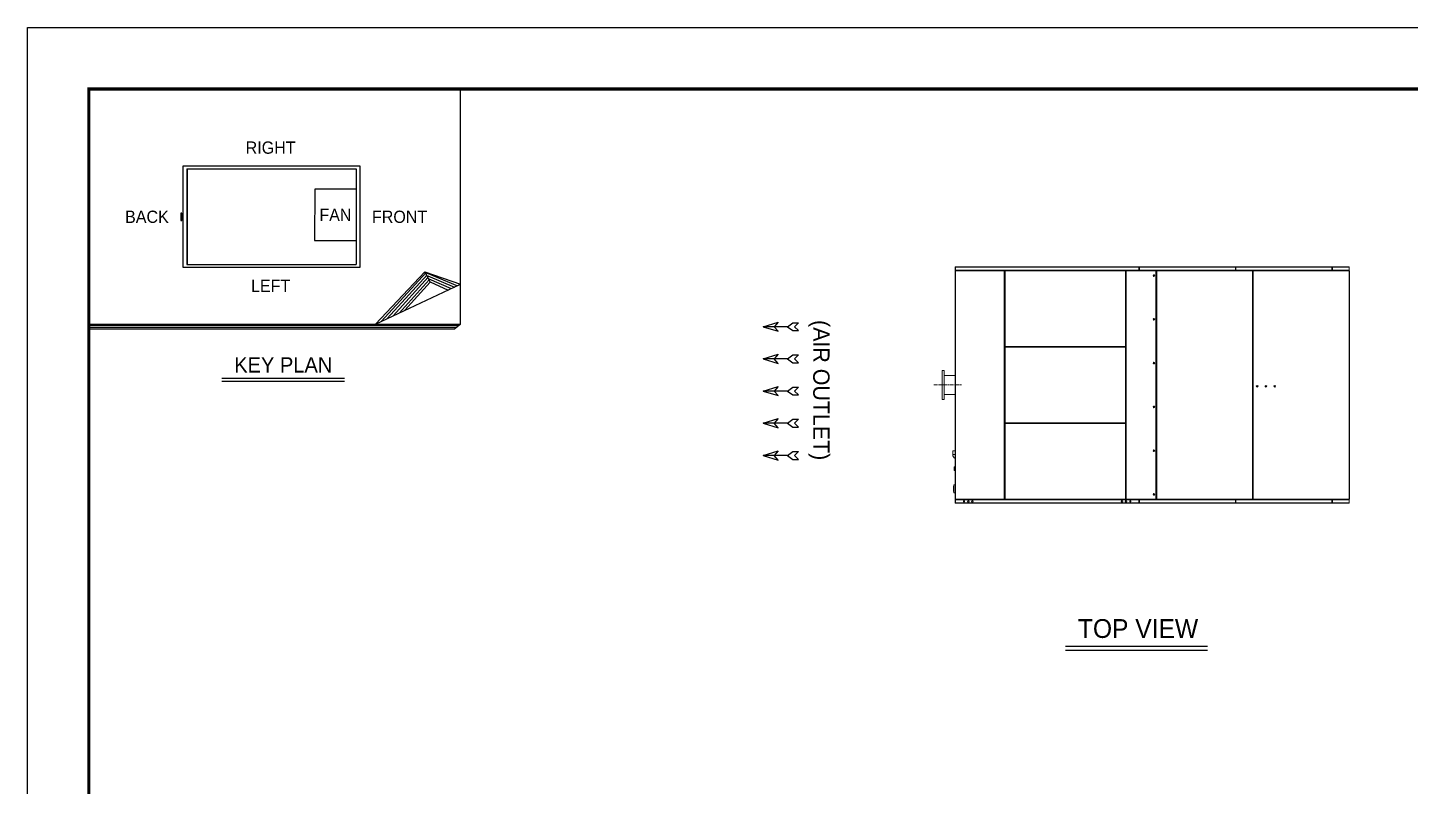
# Model space of a CAD drawing. Header units: millimetres. Extents: x 10706 to 40113, y 7812 to 28607.
# Drawn here: x 10706 to 26496, y 19944 to 28607 of the extents above; entities that cross this region are included whole.
import ezdxf
from ezdxf.enums import TextEntityAlignment as Align

# ---------------------------------------------------------------- set-up
doc = ezdxf.new("R2010")
doc.units = ezdxf.units.MM
doc.linetypes.add('CENTER', pattern=[2, 1.25, -0.25, 0.25, -0.25])
for name, color, linetype in [('center', 1, 'CENTER'), ('냉각탑', 4, 'Continuous'), ('냉각탑_box', 1, 'Continuous'), ('냉각탑_dim', 1, 'Continuous'), ('냉각탑_form', 1, 'Continuous'), ('냉각탑_text', 3, 'Continuous')]:
    doc.layers.add(name, color=color, linetype=linetype)
doc.styles.add('돋움', font='Dotum.ttf')

# ---------------------------------------------------------------- blocks, each defined once
blk = doc.blocks.new('화살표 IN OUT')
at = {"layer": '냉각탑_dim'}
for p, q in [((-323, 43), (-384, 43)), ((-343, 0), (-384, 43)), ((-384, -43), (-343, 0)), ((-266, 0), (-323, 43)), ((-266, 0), (-323, -43)), ((-266, 0), (0, 0)), ((-163, 50), (-122, 0)), ((0, 0), (-163, 50)), ((-163, -50), (-122, 0)), ((0, 0), (-163, -50)), ((-323, -43), (-384, -43))]:
    blk.add_line(p, q, dxfattribs=at)
blk = doc.blocks.new('4')
at = {"color": 7, "lineweight": 20, "ltscale": 0.001111}
for p, q in [((21299, 25874), (21301, 25874)), ((21301, 25830), (21299, 25830)), ((21303, 25831), (21303, 25833)), ((21368, 25833), (21368, 25835)), ((21859, 25831), (21859, 25833)), ((21860, 25830), (21862, 25830)), ((22015, 25833), (22015, 25835)), ((22330, 25835), (22330, 25833)), ((22357, 25835), (22357, 25833)), ((22360, 25835), (22360, 25833)), ((22625, 25833), (22625, 25835)), ((22625, 25833), (22625, 25835)), ((22778, 25835), (22778, 25833)), ((22805, 25835), (22805, 25833)), ((22808, 25835), (22808, 25833)), ((23235, 25833), (23235, 25835)), ((23384, 25833), (23384, 25835)), ((23397, 25874), (23399, 25874)), ((23406, 25835), (23406, 25833)), ((24172, 25835), (24172, 25833)), ((24501, 25877), (24503, 25877)), ((24501, 25872), (24503, 25872)), ((25603, 25877), (25605, 25877)), ((25603, 25872), (25605, 25872)), ((25794, 25835), (25794, 25833)), ((25796, 25835), (25796, 25833)), ((23248, 25510), (23246, 25510)), ((23248, 25410), (23246, 25410)), ((24699, 25410), (24697, 25410)), ((24697, 25380), (24699, 25380)), ((24697, 25233), (24699, 25233)), ((24699, 25203), (24697, 25203)), ((21964, 24964), (21964, 24962)), ((21967, 24964), (21967, 24962)), ((22011, 24964), (22011, 24962)), ((22012, 24964), (22012, 24962)), ((22014, 24964), (22014, 24962)), ((22015, 24962), (22015, 24964)), ((22016, 24962), (22016, 24964)), ((22018, 24962), (22018, 24964)), ((22018, 24964), (22018, 24962)), ((22625, 24962), (22625, 24964)), ((23235, 24962), (23235, 24964)), ((24699, 24986), (24697, 24986)), ((24697, 24956), (24699, 24956)), ((24699, 24730), (24697, 24730)), ((24699, 24528), (24697, 24528)), ((24699, 24525), (24697, 24525)), ((24697, 24498), (24699, 24498)), ((24699, 24321), (24697, 24321)), ((21964, 24092), (21964, 24090)), ((21967, 24092), (21967, 24090)), ((22011, 24092), (22011, 24090)), ((22012, 24092), (22012, 24090)), ((22014, 24092), (22014, 24090)), ((22015, 24090), (22015, 24092)), ((22016, 24090), (22016, 24092)), ((22018, 24090), (22018, 24092)), ((22018, 24092), (22018, 24090)), ((22625, 24090), (22625, 24092)), ((23235, 24090), (23235, 24092)), ((24699, 24098), (24697, 24098)), ((24697, 24068), (24699, 24068)), ((24697, 23851), (24699, 23851)), ((23248, 23706), (23246, 23706)), ((24699, 23821), (24697, 23821)), ((23248, 23606), (23246, 23606)), ((24699, 23675), (24697, 23675)), ((24697, 23645), (24699, 23645)), ((21301, 23225), (21299, 23225)), ((21303, 23223), (21303, 23221)), ((21499, 23219), (21499, 23221)), ((21784, 23219), (21784, 23221)), ((21790, 23221), (21790, 23219)), ((21859, 23223), (21859, 23221)), ((21860, 23225), (21862, 23225)), ((21983, 23221), (21983, 23219)), ((23262, 23221), (23262, 23219)), ((23406, 23221), (23406, 23219)), ((24172, 23219), (24172, 23221)), ((24573, 23219), (24573, 23221)), ((25794, 23219), (25794, 23221)), ((25796, 23221), (25796, 23219)), ((21301, 23181), (21299, 23181)), ((23399, 23181), (23397, 23181)), ((24503, 23177), (24501, 23177)), ((25605, 23177), (25603, 23177))]:
    blk.add_line(p, q, dxfattribs=at)
at = {"color": 7, "lineweight": 20, "ltscale": 0.019444}
for p, q in [((21299, 25839), (21299, 25874)), ((21301, 25839), (21301, 25874)), ((21303, 25874), (21303, 25839)), ((23396, 25874), (23396, 25839)), ((23397, 25874), (23397, 25839)), ((23399, 25874), (23399, 25839)), ((21299, 23181), (21299, 23216)), ((21301, 23181), (21301, 23216)), ((21303, 23181), (21303, 23216)), ((23396, 23181), (23396, 23216)), ((23397, 23216), (23397, 23181)), ((23399, 23216), (23399, 23181))]:
    blk.add_line(p, q, dxfattribs=at)
at = {"color": 7, "lineweight": 20}
for p, q in [((21299, 25830), (21299, 23225)), ((21303, 25877), (23396, 25877)), ((21303, 25874), (23396, 25874)), ((23396, 25839), (21303, 25839)), ((23396, 25835), (21303, 25835)), ((21303, 25830), (21303, 23225)), ((21858, 23225), (21858, 25830)), ((21862, 23225), (21862, 25830)), ((21864, 23221), (21864, 25833)), ((23243, 25833), (21868, 25833)), ((23243, 25830), (21868, 25830)), ((23248, 25830), (23248, 23224)), ((23251, 25830), (23251, 23224)), ((24498, 25877), (23404, 25877)), ((24498, 25874), (23404, 25874)), ((24498, 25838), (23404, 25838)), ((24498, 25835), (23404, 25835)), ((23590, 23224), (23590, 25830)), ((23593, 23224), (23593, 25830)), ((23596, 23224), (23596, 25830)), ((23597, 25830), (23597, 23224)), ((23600, 25833), (24694, 25833)), ((23600, 25830), (23600, 23224)), ((23600, 25830), (24694, 25830)), ((25600, 25877), (24506, 25877)), ((25600, 25874), (24506, 25874)), ((25600, 25838), (24506, 25838)), ((25600, 25835), (24506, 25835)), ((24694, 25830), (24694, 23224)), ((24697, 25830), (24697, 23224)), ((24699, 23224), (24699, 25830)), ((24702, 25833), (25796, 25833)), ((24702, 25830), (25796, 25830)), ((24702, 23224), (24702, 25830)), ((25796, 25830), (25796, 23224)), ((25799, 25830), (25799, 23224)), ((25801, 24736), (25801, 25830)), ((25802, 23436), (25802, 25618)), ((23247, 23706), (23247, 25410)), ((21868, 24968), (23243, 24968)), ((21868, 24964), (23243, 24964)), ((23243, 24962), (21868, 24962)), ((23243, 24959), (21868, 24959)), ((25801, 23224), (25801, 24318)), ((21868, 24096), (23243, 24096)), ((21868, 24092), (23243, 24092)), ((23243, 24090), (21868, 24090)), ((23243, 24087), (21868, 24087)), ((21303, 23219), (23396, 23219)), ((21303, 23216), (23396, 23216)), ((21868, 23225), (23243, 23225)), ((21868, 23221), (23243, 23221)), ((24498, 23219), (23404, 23219)), ((24498, 23216), (23404, 23216)), ((23600, 23224), (24694, 23224)), ((23600, 23221), (24694, 23221)), ((25600, 23219), (24506, 23219)), ((25600, 23216), (24506, 23216)), ((24702, 23224), (25796, 23224)), ((24702, 23221), (25796, 23221)), ((21303, 23181), (23396, 23181)), ((21303, 23177), (23396, 23177)), ((24498, 23180), (23404, 23180)), ((24498, 23177), (23404, 23177)), ((25600, 23180), (24506, 23180)), ((25600, 23177), (24506, 23177))]:
    blk.add_line(p, q, dxfattribs=at)
at = {"color": 7, "lineweight": 20, "ltscale": 5.55556e-05}
for p, q in [((21299, 25830), (21299, 25830)), ((21301, 25830), (21301, 25830)), ((21303, 25833), (21303, 25833)), ((21303, 25831), (21303, 25831)), ((21859, 25833), (21858, 25833)), ((21859, 25831), (21858, 25831)), ((21860, 25830), (21860, 25830)), ((21862, 25830), (21862, 25830)), ((21299, 23225), (21299, 23225)), ((21301, 23225), (21301, 23225)), ((21303, 23223), (21303, 23223)), ((21303, 23221), (21303, 23221)), ((21858, 23223), (21859, 23223)), ((21858, 23221), (21859, 23221)), ((21860, 23225), (21860, 23225)), ((21862, 23225), (21862, 23225))]:
    blk.add_line(p, q, dxfattribs=at)
at = {"color": 7, "lineweight": 20, "ltscale": 0.002}
for p, q in [((21299, 25830), (21303, 25830)), ((21303, 25833), (21303, 25830)), ((21858, 25833), (21858, 25830)), ((21862, 25830), (21858, 25830)), ((21299, 23225), (21303, 23225)), ((21303, 23221), (21303, 23225)), ((21858, 23221), (21858, 23225)), ((21862, 23225), (21858, 23225))]:
    blk.add_line(p, q, dxfattribs=at)
at = {"color": 7, "lineweight": 20, "ltscale": 6.38004e-06}
for p, q in [((21299, 25830), (21299, 25830)), ((21299, 23225), (21299, 23225))]:
    blk.add_line(p, q, dxfattribs=at)
at = {"color": 7, "lineweight": 20, "ltscale": 0.148611}
blk.add_line((21299, 25562), (21299, 25830), dxfattribs=at)
at = {"color": 7, "lineweight": 20, "ltscale": 0.000888889}
for p, q in [((21303, 25830), (21301, 25830)), ((21858, 25830), (21860, 25830)), ((23244, 25830), (23246, 25830)), ((23247, 25832), (23247, 25833)), ((23401, 25877), (23403, 25877)), ((23401, 25838), (23403, 25838)), ((23599, 25833), (23599, 25832)), ((23599, 25833), (23600, 25833)), ((23599, 25832), (23600, 25832)), ((24459, 25834), (24459, 25835)), ((24501, 25877), (24499, 25877)), ((24501, 25838), (24499, 25838)), ((24499, 25834), (24499, 25835)), ((24503, 25877), (24505, 25877)), ((24503, 25838), (24505, 25838)), ((24694, 25833), (24696, 25833)), ((24694, 25832), (24696, 25832)), ((24696, 25833), (24696, 25832)), ((24697, 25832), (24697, 25833)), ((24699, 25833), (24701, 25833)), ((25603, 25877), (25601, 25877)), ((25603, 25838), (25601, 25838)), ((25605, 25877), (25607, 25877)), ((25605, 25838), (25607, 25838)), ((25799, 25877), (25797, 25877)), ((25799, 25838), (25797, 25838)), ((25799, 25833), (25797, 25833)), ((25801, 24736), (25799, 24736)), ((25801, 24727), (25799, 24727)), ((25801, 24533), (25799, 24533)), ((25801, 24521), (25799, 24521)), ((25801, 24327), (25799, 24327)), ((25801, 24318), (25799, 24318)), ((21303, 23225), (21301, 23225)), ((21858, 23225), (21860, 23225)), ((23246, 23224), (23244, 23224)), ((23247, 23221), (23247, 23223)), ((23401, 23216), (23403, 23216)), ((23599, 23221), (23599, 23223)), ((23600, 23223), (23599, 23223)), ((23600, 23221), (23599, 23221)), ((24459, 23221), (24459, 23219)), ((24499, 23221), (24499, 23219)), ((24501, 23216), (24499, 23216)), ((24503, 23216), (24505, 23216)), ((24696, 23223), (24694, 23223)), ((24696, 23221), (24694, 23221)), ((24696, 23221), (24696, 23223)), ((24697, 23223), (24697, 23221)), ((24699, 23221), (24701, 23221)), ((25603, 23216), (25601, 23216)), ((25605, 23216), (25607, 23216)), ((25799, 23221), (25797, 23221)), ((25799, 23216), (25797, 23216)), ((23401, 23177), (23403, 23177)), ((24501, 23177), (24499, 23177)), ((24503, 23177), (24505, 23177)), ((25603, 23177), (25601, 23177)), ((25605, 23177), (25607, 23177)), ((25799, 23177), (25797, 23177))]:
    blk.add_line(p, q, dxfattribs=at)
at = {"color": 7, "lineweight": 20, "ltscale": 0.001944}
for p, q in [((21303, 25874), (21303, 25877)), ((21303, 25839), (21303, 25835)), ((21864, 25833), (21860, 25833)), ((21867, 25833), (21864, 25833)), ((21864, 25830), (21868, 25830)), ((21867, 25830), (21867, 25833)), ((21868, 25833), (21868, 25830)), ((23243, 25833), (23243, 25830)), ((23246, 25830), (23243, 25830)), ((23396, 25874), (23396, 25877)), ((23396, 25839), (23396, 25835)), ((21864, 24968), (21868, 24968)), ((21864, 24959), (21868, 24959)), ((21868, 24964), (21868, 24968)), ((21868, 24962), (21868, 24959)), ((23243, 24964), (23243, 24968)), ((23246, 24968), (23243, 24968)), ((23243, 24962), (23243, 24959)), ((23246, 24959), (23243, 24959)), ((21864, 24096), (21868, 24096)), ((21864, 24087), (21868, 24087)), ((21868, 24092), (21868, 24096)), ((21868, 24090), (21868, 24087)), ((23243, 24092), (23243, 24096)), ((23246, 24096), (23243, 24096)), ((23243, 24090), (23243, 24087)), ((23246, 24087), (23243, 24087)), ((21303, 23216), (21303, 23219)), ((21864, 23225), (21868, 23225)), ((21867, 23221), (21864, 23221)), ((21867, 23221), (21867, 23225)), ((21868, 23221), (21868, 23225)), ((23243, 23221), (23243, 23225)), ((23246, 23225), (23243, 23225)), ((23396, 23216), (23396, 23219)), ((21303, 23177), (21303, 23181)), ((23396, 23177), (23396, 23181))]:
    blk.add_line(p, q, dxfattribs=at)
at = {"color": 7, "lineweight": 20, "ltscale": 0.308778}
for p, q in [((21858, 25833), (21303, 25833)), ((21858, 25830), (21303, 25830)), ((21303, 23225), (21858, 23225)), ((21303, 23221), (21858, 23221))]:
    blk.add_line(p, q, dxfattribs=at)
at = {"color": 7, "lineweight": 20, "ltscale": 6.42309e-06}
blk.add_line((21303, 25833), (21303, 25833), dxfattribs=at)
at = {"color": 7, "lineweight": 20, "ltscale": 0.0008333}
blk.add_line((21303, 25830), (21303, 25831), dxfattribs=at)
at = {"color": 7, "lineweight": 20, "ltscale": 6.29548e-05}
blk.add_line((21303, 25830), (21303, 25830), dxfattribs=at)
at = {"color": 7, "lineweight": 20, "ltscale": 5.55704e-05}
blk.add_line((21858, 25830), (21858, 25830), dxfattribs=at)
at = {"color": 7, "lineweight": 20, "ltscale": 0.000833337}
for p, q in [((21859, 25833), (21860, 25833)), ((21859, 25831), (21860, 25831)), ((21860, 23223), (21859, 23223)), ((21860, 23221), (21859, 23221))]:
    blk.add_line(p, q, dxfattribs=at)
at = {"color": 7, "lineweight": 20, "ltscale": 0.000864169}
blk.add_line((21862, 25830), (21864, 25830), dxfattribs=at)
at = {"color": 7, "lineweight": 20, "ltscale": 0.478889}
for p, q in [((21864, 25830), (21864, 24968)), ((21868, 25830), (21868, 24968)), ((23243, 24968), (23243, 25830)), ((23246, 24968), (23246, 25830)), ((21864, 24087), (21864, 23225)), ((21868, 24087), (21868, 23225)), ((23243, 23225), (23243, 24087)), ((23246, 23225), (23246, 24087))]:
    blk.add_line(p, q, dxfattribs=at)
at = {"color": 7, "lineweight": 20, "ltscale": 0.426667}
for p, q in [((21864, 25830), (21864, 25062)), ((21864, 23993), (21864, 23225))]:
    blk.add_line(p, q, dxfattribs=at)
at = {"color": 7, "lineweight": 20, "ltscale": 0.000277763}
for p, q in [((21867, 25833), (21868, 25833)), ((21867, 23221), (21868, 23221))]:
    blk.add_line(p, q, dxfattribs=at)
at = {"color": 7, "lineweight": 20, "ltscale": 0.000222222}
for p, q in [((23244, 25830), (23244, 25830)), ((23246, 25830), (23246, 25830)), ((23396, 23216), (23396, 23216)), ((21303, 23180), (21302, 23180))]:
    blk.add_line(p, q, dxfattribs=at)
at = {"color": 7, "lineweight": 20, "ltscale": 0.000833333}
for p, q in [((23247, 25830), (23246, 25830)), ((23247, 25830), (23247, 25832)), ((23404, 25877), (23403, 25877)), ((23404, 25877), (23403, 25877)), ((23403, 25838), (23404, 25838)), ((23597, 25830), (23596, 25830)), ((23599, 25830), (23599, 25832)), ((24499, 25877), (24498, 25877)), ((24499, 25877), (24498, 25877)), ((24499, 25838), (24498, 25838)), ((24498, 25838), (24498, 25837)), ((24506, 25877), (24505, 25877)), ((24505, 25838), (24506, 25838)), ((24696, 25830), (24696, 25832)), ((24702, 25833), (24701, 25833)), ((25601, 25877), (25600, 25877)), ((25601, 25838), (25600, 25838)), ((25608, 25877), (25607, 25877)), ((25608, 25877), (25607, 25877)), ((25607, 25838), (25608, 25838)), ((25797, 25877), (25796, 25877)), ((25797, 25877), (25796, 25877)), ((25797, 25838), (25796, 25838)), ((25796, 25838), (25796, 25837)), ((25796, 25833), (25797, 25833)), ((21303, 23225), (21303, 23223)), ((21862, 23225), (21864, 23225)), ((23247, 23224), (23246, 23224)), ((23247, 23224), (23247, 23223)), ((23403, 23216), (23404, 23216)), ((23403, 23216), (23404, 23216)), ((23597, 23224), (23596, 23224)), ((23599, 23224), (23599, 23223)), ((24498, 23216), (24498, 23218)), ((24499, 23216), (24498, 23216)), ((24499, 23216), (24498, 23216)), ((24505, 23216), (24506, 23216)), ((24696, 23224), (24696, 23223)), ((24702, 23221), (24701, 23221)), ((25601, 23216), (25600, 23216)), ((25607, 23216), (25608, 23216)), ((25607, 23216), (25608, 23216)), ((25796, 23221), (25797, 23221)), ((25796, 23216), (25796, 23218)), ((25797, 23216), (25796, 23216)), ((23404, 23177), (23403, 23177)), ((24499, 23177), (24498, 23177)), ((24506, 23177), (24505, 23177)), ((25601, 23177), (25600, 23177)), ((25608, 23177), (25607, 23177)), ((25797, 23177), (25796, 23177))]:
    blk.add_line(p, q, dxfattribs=at)
at = {"color": 7, "lineweight": 20, "ltscale": 0.002167}
for p, q in [((23247, 25833), (23251, 25833)), ((23247, 25832), (23251, 25832)), ((23251, 25830), (23247, 25830)), ((23247, 23223), (23251, 23223)), ((23247, 23221), (23251, 23221))]:
    blk.add_line(p, q, dxfattribs=at)
at = {"color": 7, "lineweight": 20, "ltscale": 0.177546}
blk.add_line((23247, 25510), (23247, 25830), dxfattribs=at)
at = {"color": 7, "lineweight": 20, "ltscale": 0.001722}
for p, q in [((23248, 25830), (23251, 25830)), ((23251, 25833), (23251, 25830)), ((23404, 25877), (23404, 25874)), ((23404, 25877), (23404, 25874)), ((23404, 25835), (23404, 25838)), ((23590, 25833), (23590, 25830)), ((23593, 25830), (23590, 25830)), ((23597, 25830), (23600, 25830)), ((23600, 25833), (23600, 25830)), ((24498, 25877), (24498, 25874)), ((24498, 25835), (24498, 25838)), ((24506, 25877), (24506, 25874)), ((24506, 25877), (24506, 25874)), ((24506, 25835), (24506, 25838)), ((24694, 25833), (24694, 25830)), ((24694, 25830), (24697, 25830)), ((24699, 25830), (24699, 25833)), ((24699, 25830), (24702, 25830)), ((24701, 25830), (24701, 25833)), ((24702, 25833), (24702, 25830)), ((25600, 25877), (25600, 25874)), ((25600, 25835), (25600, 25838)), ((25608, 25877), (25608, 25874)), ((25608, 25877), (25608, 25874)), ((25608, 25835), (25608, 25838)), ((25796, 25877), (25796, 25874)), ((25796, 25835), (25796, 25838)), ((25796, 25833), (25796, 25830)), ((25796, 25833), (25796, 25830)), ((25799, 25830), (25796, 25830)), ((25797, 25833), (25797, 25830)), ((25799, 25833), (25799, 25830)), ((23248, 23224), (23251, 23224)), ((23251, 23221), (23251, 23224)), ((23404, 23219), (23404, 23216)), ((23590, 23221), (23590, 23224)), ((23593, 23224), (23590, 23224)), ((23597, 23224), (23600, 23224)), ((23600, 23221), (23600, 23224)), ((24498, 23219), (24498, 23216)), ((24506, 23219), (24506, 23216)), ((24694, 23221), (24694, 23224)), ((24694, 23224), (24697, 23224)), ((24699, 23224), (24702, 23224)), ((24699, 23221), (24699, 23224)), ((24701, 23221), (24701, 23224)), ((24702, 23224), (24702, 23221)), ((25600, 23219), (25600, 23216)), ((25608, 23219), (25608, 23216)), ((25796, 23224), (25796, 23221)), ((25799, 23224), (25796, 23224)), ((25796, 23224), (25796, 23221)), ((25796, 23219), (25796, 23216)), ((25797, 23224), (25797, 23221)), ((25799, 23224), (25799, 23221)), ((23404, 23177), (23404, 23180)), ((23404, 23177), (23404, 23180)), ((24498, 23177), (24498, 23180)), ((24506, 23177), (24506, 23180)), ((24506, 23177), (24506, 23180)), ((25600, 23177), (25600, 23180)), ((25608, 23177), (25608, 23180)), ((25608, 23177), (25608, 23180)), ((25796, 23177), (25796, 23180))]:
    blk.add_line(p, q, dxfattribs=at)
at = {"color": 7, "lineweight": 20, "ltscale": 0.188222}
for p, q in [((23590, 25833), (23251, 25833)), ((23590, 25830), (23251, 25830)), ((23251, 23224), (23590, 23224)), ((23251, 23221), (23590, 23221))]:
    blk.add_line(p, q, dxfattribs=at)
at = {"color": 7, "lineweight": 20, "ltscale": 0.021611}
for p, q in [((23401, 25877), (23401, 25838)), ((23403, 25877), (23403, 25838)), ((24499, 25877), (24499, 25838)), ((24501, 25877), (24501, 25838)), ((24503, 25877), (24503, 25838)), ((24505, 25877), (24505, 25838)), ((25601, 25877), (25601, 25838)), ((25603, 25877), (25603, 25838)), ((25605, 25877), (25605, 25838)), ((25607, 25877), (25607, 25838)), ((25797, 25877), (25797, 25838)), ((25799, 25877), (25799, 25838)), ((23401, 23177), (23401, 23216)), ((23403, 23177), (23403, 23216)), ((24499, 23177), (24499, 23216)), ((24499, 23177), (24499, 23216)), ((24501, 23177), (24501, 23216)), ((24503, 23177), (24503, 23216)), ((24505, 23177), (24505, 23216)), ((25601, 23177), (25601, 23216)), ((25603, 23177), (25603, 23216)), ((25605, 23177), (25605, 23216)), ((25607, 23177), (25607, 23216)), ((25797, 23177), (25797, 23216)), ((25797, 23177), (25797, 23216)), ((25799, 23177), (25799, 23216))]:
    blk.add_line(p, q, dxfattribs=at)
at = {"color": 7, "lineweight": 20, "ltscale": 0.002803}
blk.add_line((23401, 25833), (23401, 25838), dxfattribs=at)
at = {"color": 7, "lineweight": 20, "ltscale": 0.005324}
blk.add_line((23414, 25877), (23404, 25877), dxfattribs=at)
at = {"color": 7, "lineweight": 20, "ltscale": 0.009389}
for p, q in [((23421, 25877), (23404, 25877)), ((24498, 25877), (24481, 25877)), ((25625, 25877), (25608, 25877)), ((25796, 25877), (25779, 25877))]:
    blk.add_line(p, q, dxfattribs=at)
at = {"color": 7, "lineweight": 20, "ltscale": 0.00111}
for p, q in [((23404, 25833), (23404, 25835)), ((21759, 23219), (21759, 23221)), ((25605, 23182), (25603, 23182))]:
    blk.add_line(p, q, dxfattribs=at)
at = {"color": 7, "lineweight": 20, "ltscale": 0.003787}
blk.add_line((23414, 25877), (23421, 25877), dxfattribs=at)
at = {"color": 7, "lineweight": 20, "ltscale": 0.00027774}
blk.add_line((23421, 25877), (23421, 25877), dxfattribs=at)
at = {"color": 7, "lineweight": 20, "ltscale": 0.155556}
for p, q in [((23421, 25877), (23701, 25877)), ((24201, 25877), (24481, 25877))]:
    blk.add_line(p, q, dxfattribs=at)
at = {"color": 7, "lineweight": 20, "ltscale": 1.52736e-05}
blk.add_line((23544, 25833), (23544, 25833), dxfattribs=at)
at = {"color": 7, "lineweight": 20, "ltscale": 0.004777}
for p, q in [((23590, 25832), (23599, 25832)), ((23599, 23223), (23590, 23223))]:
    blk.add_line(p, q, dxfattribs=at)
at = {"color": 7, "lineweight": 20, "ltscale": 0.001389}
for p, q in [((23593, 25830), (23596, 25830)), ((23593, 23224), (23596, 23224))]:
    blk.add_line(p, q, dxfattribs=at)
at = {"color": 7, "lineweight": 20, "ltscale": 0.000888874}
blk.add_line((23599, 25830), (23600, 25830), dxfattribs=at)
at = {"color": 7, "lineweight": 20, "ltscale": 0.027778}
for p, q in [((23701, 25877), (23751, 25877)), ((24151, 25877), (24201, 25877)), ((24803, 25877), (24853, 25877)), ((24803, 25877), (24853, 25877)), ((25253, 25877), (25303, 25877)), ((25253, 25877), (25303, 25877)), ((25677, 25877), (25727, 25877))]:
    blk.add_line(p, q, dxfattribs=at)
at = {"color": 7, "lineweight": 20, "ltscale": 0.222222}
blk.add_line((23751, 25877), (24151, 25877), dxfattribs=at)
at = {"color": 7, "lineweight": 20, "ltscale": 0.000222223}
for p, q in [((24459, 25833), (24459, 25834)), ((24499, 25833), (24499, 25834))]:
    blk.add_line(p, q, dxfattribs=at)
at = {"color": 7, "lineweight": 20, "ltscale": 0.022222}
for p, q in [((24459, 25834), (24499, 25834)), ((21864, 24692), (21864, 24732)), ((21864, 24322), (21864, 24362)), ((24499, 23221), (24459, 23221)), ((24499, 23219), (24459, 23219))]:
    blk.add_line(p, q, dxfattribs=at)
at = {"color": 7, "lineweight": 20, "ltscale": 0.002588}
for p, q in [((24481, 25877), (24486, 25877)), ((25583, 25877), (25588, 25877)), ((25779, 25877), (25784, 25877))]:
    blk.add_line(p, q, dxfattribs=at)
at = {"color": 7, "lineweight": 20, "ltscale": 0.007103}
for p, q in [((24485, 25877), (24498, 25877)), ((24519, 25877), (24506, 25877)), ((25587, 25877), (25600, 25877)), ((25621, 25877), (25608, 25877)), ((25783, 25877), (25796, 25877))]:
    blk.add_line(p, q, dxfattribs=at)
at = {"color": 7, "lineweight": 20, "ltscale": 0.00080973}
blk.add_line((24498, 25835), (24499, 25835), dxfattribs=at)
at = {"color": 7, "lineweight": 20, "ltscale": 0.002286}
for p, q in [((24519, 25877), (24523, 25877)), ((25621, 25877), (25625, 25877))]:
    blk.add_line(p, q, dxfattribs=at)
at = {"color": 7, "lineweight": 20, "ltscale": 0.000888904}
blk.add_line((24694, 25830), (24696, 25830), dxfattribs=at)
at = {"color": 7, "lineweight": 20, "ltscale": 0.000619403}
for p, q in [((24697, 25833), (24696, 25833)), ((24696, 23221), (24697, 23221))]:
    blk.add_line(p, q, dxfattribs=at)
at = {"color": 7, "lineweight": 20, "ltscale": 0.001635}
blk.add_line((24696, 25833), (24698, 25833), dxfattribs=at)
at = {"color": 7, "lineweight": 20, "ltscale": 0.000846324}
blk.add_line((24696, 25830), (24697, 25830), dxfattribs=at)
at = {"color": 7, "lineweight": 20, "ltscale": 0.001325}
blk.add_line((24699, 25833), (24697, 25833), dxfattribs=at)
at = {"color": 7, "lineweight": 20, "ltscale": 0.000519359}
for p, q in [((24698, 25832), (24697, 25832)), ((24698, 23223), (24697, 23223))]:
    blk.add_line(p, q, dxfattribs=at)
at = {"color": 7, "lineweight": 20, "ltscale": 0.000876532}
for p, q in [((24699, 25830), (24697, 25830)), ((24697, 24736), (24699, 24736)), ((24697, 24327), (24699, 24327)), ((24699, 24318), (24697, 24318)), ((24697, 23224), (24699, 23224))]:
    blk.add_line(p, q, dxfattribs=at)
at = {"color": 7, "lineweight": 20, "ltscale": 0.00023458}
for p, q in [((24697, 25830), (24697, 25830)), ((24697, 24736), (24697, 24736)), ((24697, 24327), (24697, 24327)), ((24697, 24318), (24697, 24318)), ((24697, 24318), (24697, 24318)), ((24697, 23224), (24697, 23224))]:
    blk.add_line(p, q, dxfattribs=at)
at = {"color": 7, "lineweight": 20, "ltscale": 0.000309015}
for p, q in [((24699, 25833), (24698, 25833)), ((24698, 24733), (24699, 24733)), ((24698, 24324), (24699, 24324)), ((24699, 24321), (24698, 24321)), ((24698, 23221), (24699, 23221))]:
    blk.add_line(p, q, dxfattribs=at)
at = {"color": 7, "lineweight": 20, "ltscale": 0.104333}
for p, q in [((25796, 25877), (25608, 25877)), ((25796, 25874), (25608, 25874)), ((25796, 25838), (25608, 25838)), ((25796, 25835), (25608, 25835)), ((25796, 23219), (25608, 23219)), ((25796, 23216), (25608, 23216)), ((25796, 23180), (25608, 23180)), ((25796, 23177), (25608, 23177))]:
    blk.add_line(p, q, dxfattribs=at)
at = {"color": 7, "lineweight": 20, "ltscale": 0.028889}
for p, q in [((25625, 25877), (25677, 25877)), ((25727, 25877), (25779, 25877))]:
    blk.add_line(p, q, dxfattribs=at)
at = {"color": 7, "lineweight": 20, "ltscale": 0.002833}
blk.add_line((25799, 25838), (25799, 25833), dxfattribs=at)
at = {"color": 7, "lineweight": 20, "ltscale": 0.000889056}
for p, q in [((25801, 25830), (25799, 25830)), ((25801, 23224), (25799, 23224))]:
    blk.add_line(p, q, dxfattribs=at)
at = {"color": 7, "lineweight": 20, "ltscale": 0.000944445}
for p, q in [((25802, 25618), (25801, 25618)), ((25802, 23436), (25801, 23436))]:
    blk.add_line(p, q, dxfattribs=at)
at = {"color": 7, "lineweight": 20, "ltscale": 0.001029}
for p, q in [((21297, 25562), (21299, 25562)), ((21299, 25142), (21297, 25142)), ((21297, 23907), (21299, 23907)), ((21299, 23487), (21297, 23487))]:
    blk.add_line(p, q, dxfattribs=at)
at = {"color": 7, "lineweight": 20, "ltscale": 0.220833}
for p, q in [((21297, 25562), (21297, 25165)), ((21297, 23907), (21297, 23510))]:
    blk.add_line(p, q, dxfattribs=at)
at = {"color": 7, "lineweight": 20, "ltscale": 0.001247}
for p, q in [((21297, 25165), (21299, 25163)), ((21297, 25150), (21299, 25151)), ((21297, 23510), (21299, 23508)), ((21297, 23495), (21299, 23496))]:
    blk.add_line(p, q, dxfattribs=at)
at = {"color": 7, "lineweight": 20, "ltscale": 0.004167}
for p, q in [((21297, 25150), (21297, 25142)), ((21297, 23495), (21297, 23487))]:
    blk.add_line(p, q, dxfattribs=at)
at = {"color": 7, "lineweight": 20, "ltscale": 0.006935}
for p, q in [((21299, 25151), (21299, 25163)), ((21299, 23496), (21299, 23508))]:
    blk.add_line(p, q, dxfattribs=at)
at = {"color": 7, "lineweight": 20, "ltscale": 0.295779}
blk.add_line((21299, 24610), (21299, 25142), dxfattribs=at)
at = {"color": 7, "lineweight": 20, "ltscale": 0.000833334}
for p, q in [((21862, 25062), (21864, 25062)), ((21862, 24732), (21864, 24732)), ((21862, 24692), (21864, 24692)), ((21862, 24362), (21864, 24362)), ((21862, 24322), (21864, 24322)), ((21862, 23993), (21864, 23993))]:
    blk.add_line(p, q, dxfattribs=at)
at = {"color": 7, "lineweight": 20, "ltscale": 0.173056}
for p, q in [((21864, 24741), (21864, 25053)), ((21864, 24002), (21864, 24313))]:
    blk.add_line(p, q, dxfattribs=at)
at = {"color": 7, "lineweight": 20, "ltscale": 0.479444}
for p, q in [((21864, 24959), (21864, 24096)), ((21868, 24959), (21868, 24096)), ((23243, 24096), (23243, 24959)), ((23246, 24096), (23246, 24959))]:
    blk.add_line(p, q, dxfattribs=at)
at = {"color": 7, "lineweight": 20, "ltscale": 0.005}
for p, q in [((21867, 24959), (21867, 24968)), ((23244, 24959), (23244, 24968)), ((23246, 24959), (23246, 24968)), ((21867, 24087), (21867, 24096)), ((23244, 24087), (23244, 24096)), ((23246, 24087), (23246, 24096))]:
    blk.add_line(p, q, dxfattribs=at)
at = {"color": 7, "lineweight": 20, "ltscale": 0.012222}
for p, q in [((21171, 24692), (21149, 24692)), ((21171, 24362), (21149, 24362))]:
    blk.add_line(p, q, dxfattribs=at)
at = {"color": 7, "lineweight": 20, "ltscale": 0.171052}
blk.add_line((21149, 24692), (21149, 24384), dxfattribs=at)
at = {"lineweight": 5}
blk.add_line((21171, 24692), (21171, 24362), dxfattribs=at)
at = {"color": 7, "lineweight": 20, "ltscale": 0.098888}
for p, q in [((21299, 24635), (21171, 24635)), ((21299, 24419), (21171, 24419))]:
    blk.add_line(p, q, dxfattribs=at)
at = {"color": 7, "lineweight": 20, "ltscale": 0.183333}
blk.add_line((21864, 24362), (21864, 24692), dxfattribs=at)
at = {"color": 7, "lineweight": 20, "ltscale": 0.000305442}
for p, q in [((24698, 24735), (24697, 24735)), ((24698, 24326), (24697, 24326)), ((24698, 24320), (24697, 24320))]:
    blk.add_line(p, q, dxfattribs=at)
at = {"color": 7, "lineweight": 20, "ltscale": 0.000801973}
for p, q in [((24698, 24733), (24697, 24733)), ((24698, 24324), (24697, 24324))]:
    blk.add_line(p, q, dxfattribs=at)
at = {"color": 7, "lineweight": 20, "ltscale": 0.000802106}
blk.add_line((24697, 24730), (24698, 24730), dxfattribs=at)
at = {"color": 7, "lineweight": 20, "ltscale": 0.00030545}
for p, q in [((24698, 24729), (24697, 24729)), ((24698, 24532), (24697, 24532))]:
    blk.add_line(p, q, dxfattribs=at)
at = {"color": 7, "lineweight": 20, "ltscale": 0.000876523}
for p, q in [((24699, 24727), (24697, 24727)), ((24697, 24533), (24699, 24533))]:
    blk.add_line(p, q, dxfattribs=at)
at = {"color": 7, "lineweight": 20, "ltscale": 0.000234588}
for p, q in [((24697, 24727), (24697, 24727)), ((24697, 24727), (24697, 24727)), ((24697, 24533), (24697, 24533))]:
    blk.add_line(p, q, dxfattribs=at)
at = {"color": 7, "lineweight": 20, "ltscale": 0.000309005}
for p, q in [((24699, 24730), (24698, 24730)), ((24698, 24530), (24699, 24530))]:
    blk.add_line(p, q, dxfattribs=at)
at = {"color": 7, "lineweight": 20, "ltscale": 0.107667}
for p, q in [((25801, 24533), (25801, 24727)), ((25801, 24327), (25801, 24521))]:
    blk.add_line(p, q, dxfattribs=at)
at = {"color": 7, "lineweight": 20, "ltscale": 0.091667}
blk.add_line((21149, 24527), (21149, 24362), dxfattribs=at)
at = {"color": 7, "lineweight": 20, "ltscale": 0.000801982}
blk.add_line((24698, 24530), (24697, 24530), dxfattribs=at)
at = {"color": 7, "lineweight": 20, "ltscale": 0.012281}
blk.add_line((21149, 24384), (21149, 24362), dxfattribs=at)
at = {"color": 7, "lineweight": 20, "ltscale": 0.298555}
blk.add_line((21299, 23907), (21299, 24445), dxfattribs=at)
at = {"color": 7, "lineweight": 20, "ltscale": 0.000802097}
blk.add_line((24697, 24321), (24698, 24321), dxfattribs=at)
at = {"color": 7, "lineweight": 20, "ltscale": 0.011861}
for p, q in [((21293, 23775), (21272, 23775)), ((21293, 23732), (21272, 23732))]:
    blk.add_line(p, q, dxfattribs=at)
at = {"color": 7, "lineweight": 20, "ltscale": 0.023889}
blk.add_line((21272, 23732), (21272, 23775), dxfattribs=at)
at = {"color": 7, "lineweight": 20, "ltscale": 0.002303}
for p, q in [((21297, 23775), (21293, 23775)), ((21297, 23732), (21293, 23732))]:
    blk.add_line(p, q, dxfattribs=at)
at = {"color": 7, "lineweight": 20, "ltscale": 0.005192}
for p, q in [((21288, 23592), (21297, 23592)), ((21288, 23550), (21297, 23550))]:
    blk.add_line(p, q, dxfattribs=at)
at = {"color": 7, "lineweight": 20, "ltscale": 0.023722}
blk.add_line((21288, 23550), (21288, 23592), dxfattribs=at)
at = {"color": 7, "lineweight": 20, "ltscale": 0.211889}
blk.add_line((23247, 23224), (23247, 23606), dxfattribs=at)
at = {"color": 7, "lineweight": 20, "ltscale": 0.001778}
for p, q in [((21283, 23371), (21280, 23371)), ((21283, 23311), (21280, 23311))]:
    blk.add_line(p, q, dxfattribs=at)
at = {"color": 7, "lineweight": 20, "ltscale": 0.033611}
blk.add_line((21280, 23311), (21280, 23371), dxfattribs=at)
at = {"color": 7, "lineweight": 20, "ltscale": 0.008881}
for p, q in [((21299, 23386), (21283, 23386)), ((21299, 23297), (21283, 23297))]:
    blk.add_line(p, q, dxfattribs=at)
at = {"color": 7, "lineweight": 20, "ltscale": 0.0495}
blk.add_line((21283, 23386), (21283, 23297), dxfattribs=at)
at = {"color": 7, "lineweight": 20, "ltscale": 0.145833}
blk.add_line((21299, 23225), (21299, 23487), dxfattribs=at)
at = {"color": 7, "lineweight": 20, "ltscale": 0.000203026}
blk.add_line((21299, 23216), (21299, 23216), dxfattribs=at)
at = {"color": 7, "lineweight": 20, "ltscale": 0.000222127}
blk.add_line((21302, 23219), (21303, 23219), dxfattribs=at)
blk.add_line((21302, 23219), (21303, 23219), dxfattribs=at)
at = {"color": 7, "lineweight": 20, "ltscale": 1.29947e-05}
blk.add_line((21302, 23219), (21302, 23219), dxfattribs=at)
at = {"color": 7, "lineweight": 20, "ltscale": 0.000580935}
for p, q in [((21302, 23216), (21302, 23217)), ((23396, 23217), (23396, 23216)), ((23396, 23216), (23396, 23217))]:
    blk.add_line(p, q, dxfattribs=at)
at = {"color": 7, "lineweight": 20, "ltscale": 0.019889}
for p, q in [((21302, 23216), (21302, 23180)), ((23396, 23216), (23396, 23180)), ((23396, 23180), (23396, 23216))]:
    blk.add_line(p, q, dxfattribs=at)
at = {"color": 7, "lineweight": 20, "ltscale": 0.000222221}
blk.add_line((21302, 23216), (21303, 23216), dxfattribs=at)
at = {"color": 7, "lineweight": 20, "ltscale": 6.4231e-06}
blk.add_line((21303, 23223), (21303, 23223), dxfattribs=at)
at = {"color": 7, "lineweight": 20, "ltscale": 5.55408e-05}
blk.add_line((21858, 23225), (21858, 23225), dxfattribs=at)
at = {"color": 7, "lineweight": 20, "ltscale": 0.001923}
blk.add_line((21864, 23221), (21860, 23221), dxfattribs=at)
at = {"color": 7, "lineweight": 20, "ltscale": 0.002611}
blk.add_line((23247, 23221), (23243, 23221), dxfattribs=at)
blk.add_line((23247, 23221), (23243, 23221), dxfattribs=at)
at = {"color": 7, "lineweight": 20, "ltscale": 0.000222164}
blk.add_line((23244, 23224), (23244, 23225), dxfattribs=at)
at = {"color": 7, "lineweight": 20, "ltscale": 0.000222165}
blk.add_line((23246, 23224), (23246, 23225), dxfattribs=at)
at = {"color": 7, "lineweight": 20, "ltscale": 0.000444359}
blk.add_line((23248, 23224), (23247, 23224), dxfattribs=at)
at = {"color": 7, "lineweight": 20, "ltscale": 0.000222226}
for p, q in [((23396, 23219), (23396, 23219)), ((23399, 23216), (23399, 23216))]:
    blk.add_line(p, q, dxfattribs=at)
at = {"color": 7, "lineweight": 20, "ltscale": 1.29913e-05}
blk.add_line((23396, 23219), (23396, 23219), dxfattribs=at)
at = {"color": 7, "lineweight": 20, "ltscale": 0.002801}
blk.add_line((23401, 23216), (23401, 23221), dxfattribs=at)
at = {"color": 7, "lineweight": 20, "ltscale": 0.001112}
for p, q in [((23404, 23219), (23404, 23221)), ((24503, 23182), (24501, 23182))]:
    blk.add_line(p, q, dxfattribs=at)
at = {"color": 7, "lineweight": 20, "ltscale": 0.349446}
blk.add_line((24152, 23219), (23523, 23219), dxfattribs=at)
at = {"color": 7, "lineweight": 20, "ltscale": 0.011044}
blk.add_line((24172, 23219), (24152, 23219), dxfattribs=at)
at = {"color": 7, "lineweight": 20, "ltscale": 0.000222224}
for p, q in [((24459, 23221), (24459, 23221)), ((24499, 23221), (24499, 23221))]:
    blk.add_line(p, q, dxfattribs=at)
at = {"color": 7, "lineweight": 20, "ltscale": 0.003722}
blk.add_line((24506, 23219), (24499, 23219), dxfattribs=at)
at = {"color": 7, "lineweight": 20, "ltscale": 0.001016}
blk.add_line((24698, 23221), (24697, 23221), dxfattribs=at)
at = {"color": 7, "lineweight": 20, "ltscale": 0.002832}
blk.add_line((25799, 23221), (25799, 23216), dxfattribs=at)
at = {"color": 7, "lineweight": 20, "ltscale": 0.000203598}
blk.add_line((21299, 23180), (21299, 23181), dxfattribs=at)
at = {"color": 7, "lineweight": 20, "ltscale": 0.00020375}
blk.add_line((21302, 23177), (21302, 23177), dxfattribs=at)
at = {"color": 7, "lineweight": 20, "ltscale": 0.000222318}
blk.add_line((23396, 23180), (23396, 23180), dxfattribs=at)
at = {"color": 7, "lineweight": 20, "ltscale": 0.000203927}
blk.add_line((23396, 23177), (23396, 23177), dxfattribs=at)
at = {"color": 7, "lineweight": 20, "ltscale": 0.000222128}
blk.add_line((23399, 23180), (23399, 23181), dxfattribs=at)
at = {"color": 7, "lineweight": 20}
for centre, radius in [((23568, 25777), 9.5), ((23568, 25777), 7.9), ((23568, 25777), 4.5), ((23568, 25277), 9.5), ((23568, 25277), 7.9), ((23568, 25277), 4.5), ((23568, 24777), 9.5), ((23568, 24777), 7.9), ((23568, 24777), 4.5), ((24747, 24512), 9.67), ((24747, 24512), 6.76), ((24747, 24512), 4.34), ((24747, 24512), 3), ((24847, 24512), 9.67), ((24847, 24512), 6.76), ((24847, 24512), 4.34), ((24847, 24512), 3), ((24947, 24512), 9.67), ((24947, 24512), 6.76), ((24947, 24512), 4.34), ((24947, 24512), 3), ((23568, 24277), 9.5), ((23568, 24277), 7.9), ((23568, 24277), 4.5), ((23568, 23777), 9.5), ((23568, 23777), 7.9), ((23568, 23777), 4.5), ((23568, 23277), 9.5), ((23568, 23277), 7.9), ((23568, 23277), 4.5), ((21399, 23198), 6.5), ((21449, 23198), 9), ((21495, 23198), 9), ((23203, 23198), 9), ((23249, 23198), 9), ((23299, 23198), 6.5)]:
    blk.add_circle(centre, radius, dxfattribs=at)
for centre, radius, start, end in [((21303, 25874), 3.5, 90, 180), ((21303, 25839), 3.5, 180, 270), ((21303, 25830), 3.5, 90, 180), ((21303, 25874), 1.5, 90, 180), ((21303, 25839), 1.5, 180, 270), ((21303, 25830), 1.5, 90, 180), ((21338, 25830), 3.5, 89.7839, 90), ((21347, 25830), 3.5, 90, 90.8118), ((21371, 25830), 3.5, 89.3614, 90), ((21860, 25830), 3.5, 0, 90), ((21860, 25830), 1.5, 0, 90), ((21867, 25830), 3.5, 90, 90.1885), ((23361, 25830), 3.5, 90, 90.8741), ((23396, 25874), 3.5, 0, 90), ((23396, 25874), 1.5, 0, 90), ((23396, 25839), 1.5, 270, 0), ((23396, 25839), 3.5, 270, 0), ((23396, 25830), 3.5, 89.1038, 90), ((23404, 25838), 3.1, 180, 270), ((23404, 25838), 1.5, 180, 270), ((23404, 25830), 3.1, 90, 90.8841), ((23440, 25830), 3.1, 89.7174, 90), ((24498, 25838), 1.5, 270, 0), ((24498, 25838), 3.1, 270, 0), ((24506, 25838), 3.1, 180, 270), ((24506, 25838), 1.5, 180, 270), ((24509, 25838), 3.1, 180, 194.5922), ((25316, 25830), 3.1, 89.2317, 90), ((25540, 25830), 3.1, 89.0258, 90), ((25600, 25838), 1.5, 270, 0), ((25600, 25838), 3.1, 270, 0), ((25597, 25838), 3.1, 345.3459, 0), ((25608, 25838), 3.1, 180, 270), ((25608, 25838), 1.5, 180, 270), ((25796, 25838), 1.5, 270, 0), ((25796, 25838), 3.1, 270, 0), ((25796, 25830), 3.1, 89.0094, 90), ((25796, 25830), 3.1, 0, 1.0252), ((25799, 25618), 3.5, 0, 59.055), ((21860, 25062), 3.5, 304.8493, 0), ((21860, 25053), 3.5, 0, 55.1506), ((21860, 24741), 3.5, 304.8494, 0), ((21860, 24732), 3.5, 0, 55.1507), ((21860, 24322), 3.5, 304.8493, 0), ((21860, 24313), 3.5, 0, 55.1506), ((21860, 24002), 3.5, 304.8494, 0), ((21860, 23993), 3.5, 0, 55.1507), ((21325, 23732), 53.4, 180, 238.5264), ((25799, 23436), 3.5, 300.945, 0), ((21303, 23225), 3.5, 180, 270), ((21303, 23216), 3.5, 90, 180), ((21302, 23216), 3.1, 90, 180), ((21303, 23225), 1.5, 180, 270), ((21303, 23216), 1.5, 90, 180), ((21860, 23225), 3.5, 270, 0), ((21860, 23225), 1.5, 270, 0), ((22346, 23216), 3.1, 89.401, 90), ((22354, 23216), 3.1, 90, 90.599), ((23396, 23216), 3.5, 0, 90), ((23396, 23216), 3.1, 0, 90), ((23396, 23216), 1.5, 0, 90), ((23404, 23216), 3.1, 90, 180), ((23404, 23216), 1.5, 90, 180), ((24498, 23216), 3.1, 0, 90), ((24498, 23216), 1.5, 0, 90), ((24506, 23216), 3.1, 90, 180), ((24506, 23216), 1.5, 90, 180), ((24509, 23216), 3.1, 165.4078, 180), ((24509, 23216), 3.1, 90, 90.6607), ((25597, 23216), 3.1, 89.3393, 90), ((25600, 23216), 3.1, 0, 90), ((25600, 23216), 1.5, 0, 90), ((25597, 23216), 3.1, 0, 14.6541), ((25608, 23216), 3.1, 90, 180), ((25608, 23216), 1.5, 90, 180), ((25796, 23216), 3.1, 0, 90), ((25796, 23216), 1.5, 0, 90), ((25796, 23224), 3.1, 358.9748, 0), ((21303, 23181), 3.5, 180, 270), ((21302, 23180), 3.1, 180, 270), ((21303, 23181), 1.5, 180, 270), ((23396, 23181), 1.5, 270, 0), ((23396, 23181), 3.5, 270, 0), ((23396, 23180), 3.1, 270, 360)]:
    blk.add_arc(centre, radius, start, end, dxfattribs=at)
for centre, major_axis, ratio, start_param, end_param in [((23405, 25830), (0, 3.1), 0.7178, 0, 0.015122), ((23523, 25832), (0, -3.5), 0.544639, 3.161065, 4.268498), ((24152, 25832), (0, -3.5), 0.544639, 3.156703, 4.269478), ((24152, 25832), (0, -1.5), 0.544639, 3.141593, 3.165474), ((24223, 25830), (0, 3.1), 0.477391, 0, 0.013405), ((24230, 25830), (0, -3.1), 0.656756, 3.141593, 3.154143), ((24667, 25830), (0, -3.1), 0.656756, 3.141593, 3.151463), ((24668, 25830), (0, -3.1), 0.479102, 3.141593, 3.15031), ((24697, 25830), (0, 3.1), 0.477391, 0, 0.853), ((24697, 25830), (0, 1.5), 0.477391, 0, 1.570796), ((24698, 25830), (0, 3.1), 0.329525, 0, 1.570796), ((24726, 25830), (0, -3.5), 0.7178, 3.141593, 3.153226), ((24732, 25830), (0, -3.1), 0.718661, 3.141593, 3.153939), ((24745, 25830), (0, -3.1), 0.479102, 3.141593, 3.150111), ((24747, 25830), (0, -3.1), 0.36923, 3.141593, 3.148769), ((24753, 25830), (0, 3.1), 0.329525, 0, 0.006648), ((24755, 25830), (0, 3.1), 0.249883, 0, 0.004924), ((24811, 25830), (0, 3.1), 0.249883, 0, 0.004688), ((24829, 25830), (0, -3.1), 0.36923, 3.141593, 3.148488), ((25116, 25830), (0, 3.1), 0.321546, 6.277245, 6.283185), ((25185, 25830), (0, 3.1), 0.321546, 6.273561, 6.283185), ((25187, 25830), (0, 3.1), 0.57647, 6.279124, 6.283185), ((25246, 25830), (0, 3.1), 0.57647, 6.273954, 6.283185), ((25247, 25830), (0, 3.1), 0.808597, 6.272936, 6.283185), ((25251, 25830), (0, -3.1), 0.212139, 3.137492, 3.141593), ((25253, 25830), (0, -3.1), 0.525905, 3.132363, 3.141593), ((25290, 25830), (0, 3.1), 0.808597, 6.271922, 6.283185), ((25291, 25830), (0, 3.1), 0.942089, 6.271631, 6.283185), ((25315, 25830), (0, 3.1), 0.942089, 6.270638, 6.283185), ((25316, 25830), (0, 3.1), 0.999893, 6.26981, 6.283185), ((25316, 25830), (0, 3.1), 0.999893, 6.27052, 6.283185), ((25362, 25830), (0, -3.1), 0.525905, 3.131053, 3.141593), ((25363, 25830), (0, -3.1), 0.694369, 3.130115, 3.141593), ((25370, 25830), (0, -3.1), 0.41022, 3.137884, 3.141593), ((25455, 25830), (0, -3.1), 0.694369, 3.128567, 3.141593), ((25456, 25830), (0, -3.1), 0.89461, 3.128006, 3.141593), ((25468, 25830), (0, -3.1), 0.41022, 3.136569, 3.141593), ((25470, 25830), (0, -3.1), 0.616222, 3.134971, 3.141593), ((25513, 25830), (0, -3.1), 0.89461, 3.126241, 3.141593), ((25514, 25830), (0, -3.1), 0.969042, 3.12609, 3.141593), ((25540, 25830), (0, -3.1), 0.969042, 3.12466, 3.141593), ((25555, 25830), (0, -3.1), 0.616222, 3.133221, 3.141593), ((25556, 25830), (0, -3.1), 0.685129, 3.132885, 3.141593), ((25635, 25830), (0, -3.1), 0.685129, 3.131259, 3.141593), ((25636, 25830), (0, -3.1), 0.839315, 3.130771, 3.141593), ((25695, 25830), (0, -3.1), 0.839315, 3.129059, 3.141593), ((25696, 25830), (0, -3.1), 0.885173, 3.128934, 3.141593), ((25746, 25830), (0, -3.1), 0.885173, 3.127351, 3.141593), ((25747, 25830), (0, -3.1), 0.970695, 3.127178, 3.141593), ((25773, 25830), (0, -3.1), 0.988494, 3.125571, 3.141593), ((25773, 25830), (0, -3.1), 0.970695, 3.133755, 3.141593), ((25792, 25830), (0, -3.1), 0.988494, 3.123928, 3.141593), ((21299, 25547), (0, 6), 0.087156, 0.66969, 2.47145), ((24698, 24736), (0, -3.1), 0.329525, 4.712389, 6.283185), ((24698, 24727), (0, 3.1), 0.329526, 0, 1.570796), ((24698, 24533), (0, -3.1), 0.329526, 4.712389, 6.283185), ((24698, 24327), (0, -3.1), 0.329525, 4.712389, 6.283185), ((24698, 24318), (0, 3.1), 0.329525, 0, 1.570796), ((21299, 23892), (0, 6), 0.087156, 0.66969, 2.47145), ((22009, 23223), (0, -3.5), 0.996195, 0, 1.127854), ((23031, 23223), (0, -3.5), 0.996195, 5.1553, 6.283185), ((23235, 23223), (0, -3.5), 0.996195, 5.155384, 6.283185), ((23523, 23223), (0, 3.5), 0.544639, 2.015172, 3.141593), ((24152, 23223), (0, 3.5), 0.544639, 2.013707, 3.141593), ((24697, 23224), (0, -1.5), 0.477391, 4.712389, 6.283185), ((24697, 23224), (0, -3.1), 0.477391, 5.430186, 6.283185), ((24698, 23224), (0, -3.1), 0.329525, 4.712389, 6.283185)]:
    blk.add_ellipse(centre, major_axis=major_axis, ratio=ratio, start_param=start_param, end_param=end_param, dxfattribs=at)
at = {"layer": 'center', "lineweight": 20, "ltscale": 30}
blk.add_line((21053, 24527), (21372, 24527), dxfattribs=at)

msp = doc.modelspace()

# ---------------------------------------------------------------- linework, layer by layer
at = {"layer": 'Defpoints'}
msp.add_lwpolyline([(10705.9, 28607.1), (40113.1, 28607.1), (40113.1, 7812), (10705.9, 7812)], close=True, dxfattribs=at)
at = {"layer": '냉각탑', "ltscale": 30}
for p, q in [((12522.8, 26993.9), (12522.8, 25901.5)), ((12522.8, 26993.9), (14457.6, 26993.9)), ((12532, 25901.5), (12532, 26993.9)), ((14457.6, 26993.9), (14457.6, 25901.5)), ((12522.8, 25901.5), (14457.6, 25901.5))]:
    msp.add_line(p, q, dxfattribs=at)
msp.add_lwpolyline([(12476.7, 27023.9), (12476.7, 25871.6), (14504.8, 25871.6), (14504.8, 27023.9)], close=True, dxfattribs=at)
for points in [[(14457.6, 26762.4), (13983.7, 26762.4), (13983.2, 26175.8), (14457.6, 26175.8)], [(12468, 26488.5), (12456.3, 26488.5), (12456.3, 26406.9), (12468, 26406.9)], [(12462.2, 26488.5), (12462.2, 26406.9)], [(12468, 26406.9), (12468, 26488.5)]]:
    msp.add_lwpolyline(points, dxfattribs=at)
at = {"layer": '냉각탑_box'}
for p, q in [((15650.9, 25221.8), (15650.9, 27907)), ((14676.7, 25221.8), (15242.1, 25819.4)), ((14744.3, 25253.4), (15258.6, 25812.6)), ((14811.9, 25284.9), (15269.9, 25784.6)), ((14879.4, 25316.5), (15281.1, 25756.6)), ((15242.1, 25819.4), (15650.9, 25677)), ((15242.1, 25819.4), (15303.5, 25700.6)), ((15260.9, 25806.8), (15615.4, 25660.4)), ((15274.5, 25773.1), (15579.8, 25643.8)), ((15288, 25739.4), (15544.3, 25627.1)), ((14676.7, 25221.8), (15650.9, 25677)), ((14947, 25348.1), (15292.3, 25728.6)), ((15014.6, 25379.7), (15303.5, 25700.6)), ((15301.5, 25705.7), (15508.7, 25610.5)), ((11406.1, 25221.8), (15650.9, 25221.8)), ((11406.1, 25210.1), (15636.8, 25210.1)), ((11406.1, 25188.6), (15610.9, 25188.6)), ((11406.1, 25167.2), (15584.9, 25167.2)), ((15650.9, 25221.8), (15584.9, 25167.2)), ((12925.1, 24605.3), (14325.1, 24605.3)), ((12925.1, 24570.3), (14325.1, 24570.3)), ((22556.5, 21544), (24179.9, 21544)), ((22556.5, 21497.4), (24179.9, 21497.4))]:
    msp.add_line(p, q, dxfattribs=at)
at = {"layer": '냉각탑_form', "const_width": 35}
msp.add_lwpolyline([(11406.1, 27907), (11406.1, 8512.2), (39412.9, 8512.2), (39412.9, 27907)], close=True, dxfattribs=at)

# ---------------------------------------------------------------- block references
msp.add_blockref('4', (0, 0))
at = {"layer": '냉각탑_dim', "xscale": -1.04999997375291, "yscale": 1.04999997374806, "zscale": 1.04999997375}
for p in [(19104.3, 25192.9), (19104.3, 24825.4), (19104.3, 24457.9), (19104.3, 24090.4), (19104.3, 23722.9)]:
    msp.add_blockref('화살표 IN OUT', p, dxfattribs=at)

# ---------------------------------------------------------------- texts
at = {"layer": '냉각탑_text', "style": '돋움'}
for s, height, p in [('RIGHT', 140, (13480.7, 27237.5)), ('FAN', 140, (14220.4, 26469.1)), ('BACK', 140, (12068.1, 26447.7)), ('FRONT', 140, (14953.4, 26447.7)), ('LEFT', 140, (13480.7, 25658.7)), ('KEY PLAN', 175, (13625.1, 24757)), ('TOP VIEW', 214.63, (23386.4, 21746.2))]:
    msp.add_text(s, height=height, dxfattribs=at).set_placement(p, align=Align.MIDDLE_CENTER)
msp.add_text('(AIR OUTLET)', height=186.667, rotation=270, dxfattribs=at).set_placement((19770.2, 24468), align=Align.MIDDLE_CENTER)

doc.saveas('drawing.dxf')
